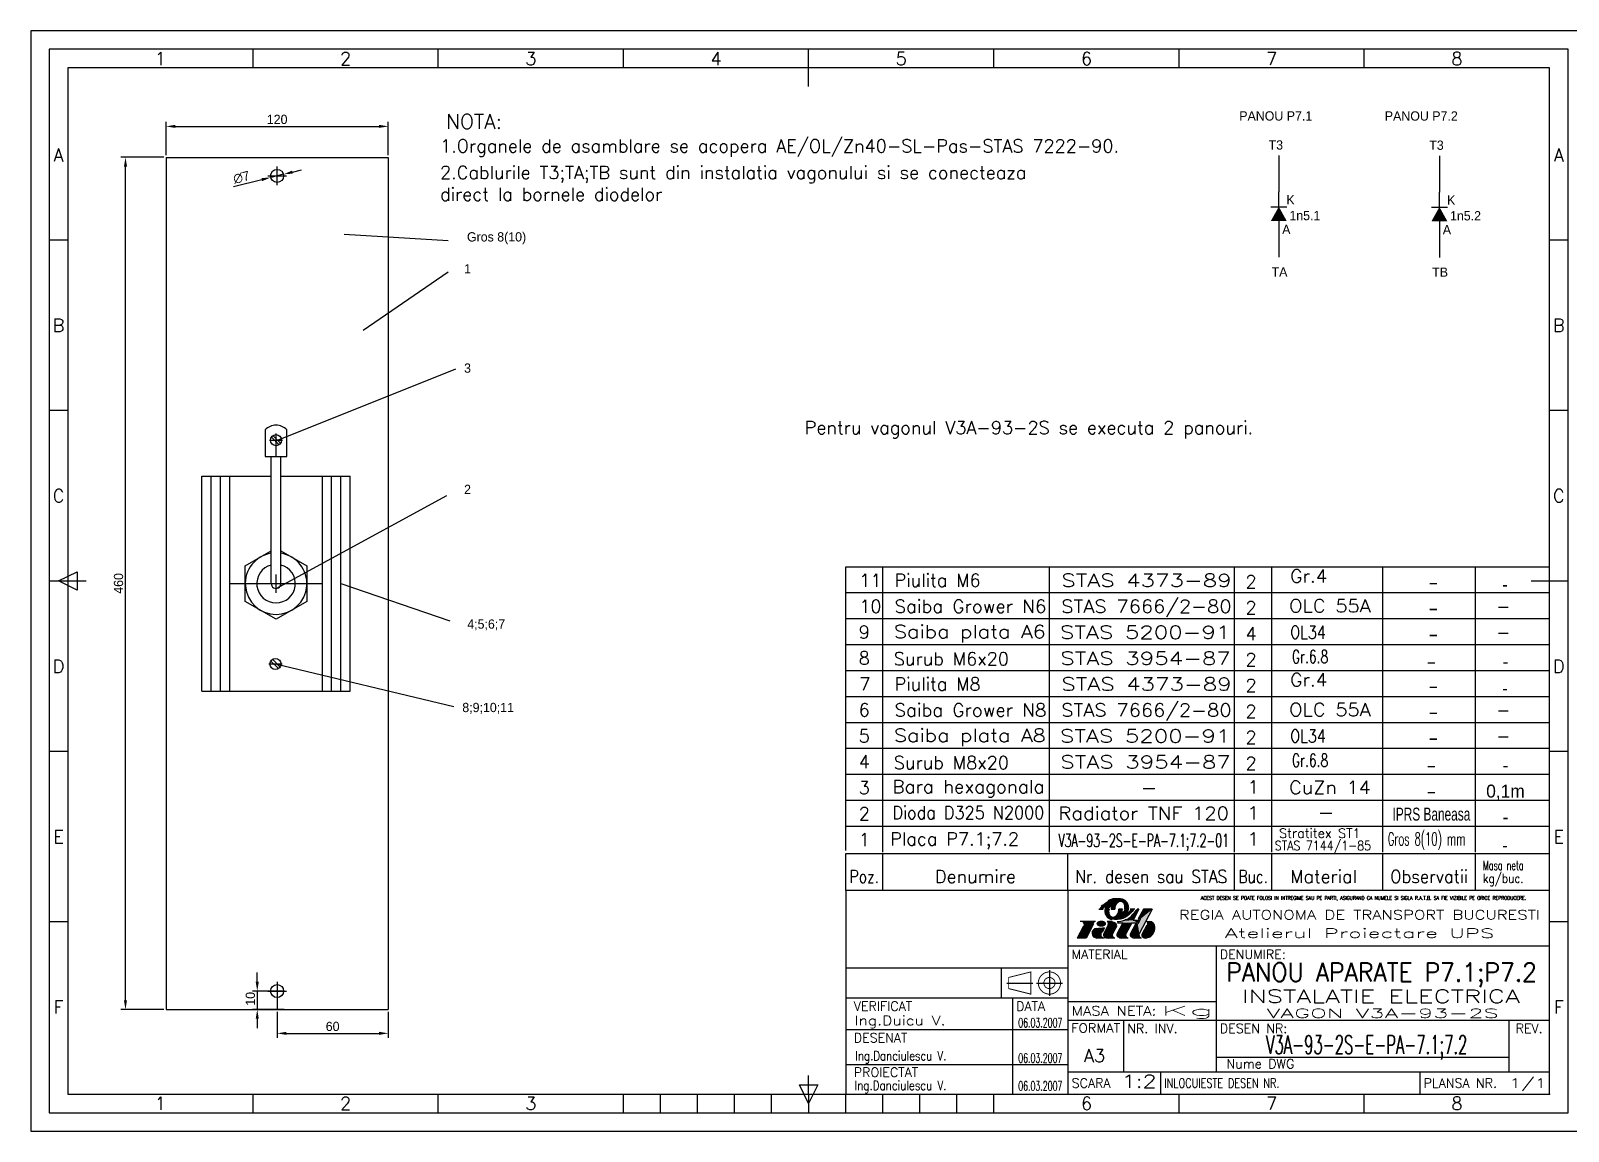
# Model space of a CAD drawing. Header units: millimetres. Extents: x 8 to 848, y 9 to 306.
# Drawn here: x 8.2 to 423.3, y 8.9 to 305.9 of the extents above; entities that cross this region are included whole.
import ezdxf
from ezdxf.enums import TextEntityAlignment as Align

# ---------------------------------------------------------------- set-up
doc = ezdxf.new("R2010")
doc.units = ezdxf.units.MM
doc.layers.add('LIN_GR', color=3, linetype='Continuous')
doc.layers.add('LIN_SUB', color=7, linetype='Continuous')
doc.styles.add('ISO', font='SIMPLEX.shx')
doc.styles.add('ISOCP', font='SIMPLEX.SHX')
doc.styles.add('ROMANC', font='romanc')
doc.dimstyles.new('ISO-25', dxfattribs={"dimtxt": 2.5, "dimasz": 2.5, "dimexe": 1.25, "dimexo": 0.625, "dimtad": 1, "dimtxsty": 'Standard', "dimcen": 2.5, "dimadec": 0, "dimazin": 0, "dimtfac": 1, "dimtmove": 0, "dimatfit": 3, "dimfxl": 1, "dimarcsym": 0})

# ---------------------------------------------------------------- blocks, each defined once
blk = doc.blocks.new('a3')
at = {"color": 70}
for p, q in [((-360, 287), (-360, 292)), ((-310, 287), (-310, 292)), ((-260, 287), (-260, 292)), ((-210, 282), (-210, 292)), ((-160, 287), (-160, 292)), ((-110, 287), (-110, 292)), ((-60, 287), (-60, 292)), ((-410, 240.5), (-415, 240.5)), ((-5, 240.5), (-10, 240.5)), ((-410, 194.5), (-415, 194.5)), ((-5, 194.5), (-10, 194.5)), ((-412.5, 148.5), (-407.5, 151)), ((-407.5, 151), (-407.5, 146)), ((-415, 148.5), (-405, 148.5)), ((-407.5, 146), (-412.5, 148.5)), ((-15, 148.5), (-5, 148.5)), ((-410, 102.5), (-415, 102.5)), ((-5, 102.5), (-10, 102.5)), ((-410, 56.5), (-415, 56.5)), ((-5, 56.5), (-10, 56.5)), ((-212.5, 12.5), (-207.5, 12.5)), ((-210, 7.5), (-212.5, 12.5)), ((-210, 10), (-210, 15)), ((-207.5, 12.5), (-210, 7.5)), ((-360, 5), (-360, 10)), ((-310, 5), (-310, 10)), ((-260, 5), (-260, 10)), ((-250, 5), (-250, 10)), ((-240, 5), (-240, 10)), ((-230, 5), (-230, 10)), ((-220, 5), (-220, 10)), ((-210, 10), (-210, 5)), ((-200, 5), (-200, 10)), ((-190, 5), (-190, 10)), ((-180, 5), (-180, 10)), ((-170, 5), (-170, 10)), ((-160, 5), (-160, 10)), ((-110, 5), (-110, 10)), ((-60, 5), (-60, 10)), ((-260, 5), (-160, 5))]:
    blk.add_line(p, q, dxfattribs=at)
at = {"color": 240}
for points in [[(0, 297), (-420, 297), (-420, 0), (0, 0)], [(-5, 292), (-415, 292), (-415, 5), (-5, 5)]]:
    blk.add_lwpolyline(points, close=True, dxfattribs=at)
at = {"color": 70}
blk.add_lwpolyline([(-10, 287), (-410, 287), (-410, 10), (-10, 10)], close=True, dxfattribs=at)
at = {"color": 50}
for s, style, p in [('1', 'ISOCP', (-385, 289.5)), ('2', 'ISO', (-335, 289.5)), ('3', 'ISO', (-285, 289.5)), ('4', 'ISO', (-235, 289.5)), ('5', 'ISO', (-185, 289.5)), ('6', 'ISO', (-135, 289.5)), ('7', 'ISO', (-85, 289.5)), ('8', 'ISO', (-35, 289.5)), ('A', 'ISO', (-412.5, 263.5)), ('A', 'ISO', (-7.5, 263.5)), ('B', 'ISO', (-412.5, 217.5)), ('B', 'ISO', (-7.5, 217.5)), ('C', 'ISO', (-412.5, 171.5)), ('C', 'ISO', (-7.5, 171.5)), ('D', 'ISO', (-412.5, 125.5)), ('D', 'ISO', (-7.5, 125.5)), ('E', 'ISO', (-412.5, 79.5)), ('E', 'ISO', (-7.5, 79.5)), ('F', 'ISO', (-412.5, 33.5)), ('F', 'ISO', (-7.5, 33.5)), ('1', 'ISOCP', (-385, 7.5)), ('2', 'ISO', (-335, 7.5)), ('3', 'ISO', (-285, 7.5)), ('6', 'ISO', (-135, 7.5)), ('7', 'ISO', (-85, 7.5)), ('8', 'ISO', (-35, 7.5))]:
    blk.add_text(s, height=3.5, dxfattribs=dict(at, style=style)).set_placement(p, align=Align.MIDDLE)
blk = doc.blocks.new('ind3_12')
at = {"color": 70}
for p, q in [((0, 55), (-190, 55)), ((-190, 55), (-190, 0)), ((-130, 55), (-130, 0)), ((-130, 40), (0, 40)), ((-190, 26), (-130, 26))]:
    blk.add_line(p, q, dxfattribs=at)
at = {"color": 40}
for p, q in [((-121.71, 49.9), (-120.46, 49.9)), ((-118.34, 49.9), (-117.36, 49.9)), ((-115.31, 49.9), (-116.29, 49.9)), ((-111.94, 49.9), (-113.19, 49.9)), ((-110.84, 49.9), (-112.41, 46.97)), ((-110.84, 49.9), (-111.36, 49.9)), ((-109.64, 49.9), (-111.01, 47.32)), ((-107.23, 49.9), (-110.77, 43.26)), ((-107.23, 49.9), (-109.64, 49.9)), ((-122.56, 46.63), (-126.68, 46.63)), ((-123.11, 45.94), (-125.13, 42.15)), ((-119.12, 45.67), (-120.36, 43.36)), ((-118.05, 46.63), (-119.46, 46.63)), ((-115.18, 46.28), (-116.74, 43.36)), ((-116.7, 46.63), (-116.29, 46.65)), ((-116.6, 46.28), (-115.18, 46.28)), ((-116.29, 46.65), (-115.69, 46.73)), ((-115.69, 46.73), (-115.27, 46.82)), ((-115.27, 46.82), (-114.78, 46.97)), ((-114.78, 46.97), (-114.27, 47.24)), ((-112.77, 46.28), (-114.38, 43.26)), ((-111.75, 45.93), (-113.13, 43.36)), ((-112.95, 48.16), (-112.68, 48.4)), ((-112.77, 46.28), (-111.36, 46.28)), ((-112.68, 48.4), (-112.61, 48.47)), ((-112.41, 46.97), (-110.99, 46.97)), ((-111.75, 45.93), (-111.15, 45.93)), ((-110.99, 46.97), (-111.36, 46.28)), ((-110.41, 47.32), (-111.15, 45.93)), ((-111.01, 47.32), (-110.41, 47.32)), ((-108.78, 46.63), (-108.09, 46.63)), ((-125.82, 45.38), (-127.54, 42.15)), ((-125.13, 42.15), (-127.54, 42.15)), ((-120.23, 42.15), (-122.21, 42.15)), ((-120.12, 44.91), (-120.81, 43.6)), ((-117.39, 42.15), (-119.15, 42.15)), ((-116.85, 45.42), (-118, 43.26)), ((-117.39, 42.15), (-117.72, 42.33)), ((-113.77, 42.15), (-115.53, 42.15)), ((-113.77, 42.15), (-114.1, 42.33)), ((-110.16, 42.15), (-111.92, 42.15)), ((-110.16, 42.15), (-110.49, 42.33)), ((-108.74, 45.59), (-109.99, 43.26))]:
    blk.add_line(p, q, dxfattribs=at)
at = {"color": 240}
for p, q in [((-90, 40), (-90, 6)), ((-130, 34), (-190, 34)), ((-148, 34), (-148, 26)), ((-135, 33.5), (-135, 26.5)), ((-146.5, 30), (-139.5, 30)), ((-138.5, 30), (-131.5, 30)), ((-145, 26), (-145, 0)), ((-130, 25), (-90, 25)), ((-190, 17.5), (-130, 17.5)), ((-130, 20), (0, 20)), ((-115, 20), (-115, 6)), ((-11, 20), (-11, 6)), ((-90, 10), (-11, 10)), ((-190, 8), (-130, 8)), ((-130, 6), (0, 6)), ((-105, 6), (-105, 0)), ((-35, 6), (-35, 0))]:
    blk.add_line(p, q, dxfattribs=at)
at = {"color": 40}
for points in [[(-119.97, 49.9, 0.047001), (-120.05, 49.4, 0.072657), (-120.01, 49.08, 0.024176), (-119.84, 48.49, 0.05712), (-119.73, 48.26, 0.02409), (-119.6, 48.09, 0.014395), (-119.38, 47.81, 0.046768), (-119.2, 47.65, 0.031027), (-118.91, 47.44)], [(-118.91, 49.9, 0.04888), (-119.02, 49.43, 0.067418), (-119.01, 49.08, 0.012512), (-118.94, 48.67, 0.046313), (-118.91, 48.56, 0.02866), (-118.82, 48.37, 0.04799), (-118.75, 48.26, 0.027533), (-118.64, 48.15, 0.02878), (-118.53, 48.05, 0.020408), (-118.39, 47.95, 0.028785), (-118.28, 47.88, 0.02307), (-118.17, 47.84, 0.025276), (-118.07, 47.8, 0.029587), (-117.97, 47.78, 0.0261), (-117.85, 47.77, 0.034106), (-117.73, 47.77, 0.03305), (-117.6, 47.79, 0.031407), (-117.48, 47.83, 0.027201), (-117.36, 47.88, 0.027571), (-117.2, 47.97, 0.032433), (-117.07, 48.06, 0.017982), (-116.95, 48.18, 0.025528), (-116.87, 48.26, 0.009898), (-116.76, 48.39, 0.014131), (-116.7, 48.48, 0.005952), (-116.63, 48.57, 0.007874), (-116.59, 48.64, 0.013516), (-116.52, 48.76, 0.012262), (-116.45, 48.9, 0.010996), (-116.4, 49.02, 0.020912), (-116.38, 49.08, 0.006638), (-116.37, 49.11, 0.003922), (-116.35, 49.16, 0.014081), (-116.32, 49.28, 0.011261), (-116.29, 49.42, 0.018498), (-116.29, 49.45, 0.00311), (-116.27, 49.61, 0.039527), (-116.27, 49.73, 0.0256), (-116.29, 49.9)], [(-114.74, 49.9, 0.04888), (-114.64, 50.37, 0.067418), (-114.64, 50.71, 0.012512), (-114.71, 51.12, 0.046313), (-114.74, 51.23, 0.02866), (-114.83, 51.43, 0.04799), (-114.9, 51.53, 0.027533), (-115.01, 51.65, 0.02878), (-115.12, 51.74, 0.020408), (-115.27, 51.85, 0.028785), (-115.38, 51.91, 0.02307), (-115.48, 51.96, 0.025276), (-115.58, 51.99, 0.029587), (-115.69, 52.01, 0.0261), (-115.8, 52.02, 0.034106), (-115.93, 52.02, 0.03305), (-116.05, 52, 0.031407), (-116.17, 51.97, 0.027201), (-116.3, 51.91, 0.027571), (-116.45, 51.82, 0.032433), (-116.58, 51.73, 0.017982), (-116.7, 51.62, 0.025528), (-116.79, 51.53, 0.009898), (-116.89, 51.41, 0.014131), (-116.96, 51.31, 0.005952), (-117.02, 51.22, 0.007874), (-117.06, 51.15, 0.013516), (-117.13, 51.03, 0.012262), (-117.2, 50.9, 0.010996), (-117.25, 50.78, 0.020912), (-117.28, 50.71, 0.006638), (-117.28, 50.69, 0.003922), (-117.3, 50.64, 0.014081), (-117.33, 50.52, 0.011261), (-117.36, 50.37, 0.018498), (-117.36, 50.34, 0.00311), (-117.38, 50.18, 0.039527), (-117.38, 50.07, 0.0256), (-117.36, 49.9)], [(-113.68, 49.9, 0.047001), (-113.61, 50.39, 0.072657), (-113.64, 50.71, 0.024176), (-113.81, 51.3, 0.05712), (-113.92, 51.53, 0.02409), (-114.05, 51.71, 0.014395), (-114.28, 51.99, 0.046768), (-114.45, 52.15, 0.031027), (-114.74, 52.35)]]:
    blk.add_lwpolyline(points, format="xyb", dxfattribs=at)
at = {"color": 40, "flags": 128}
blk.add_lwpolyline([(-108.71, 42.18, 0.07519), (-108.1, 42.37, 0.103495), (-107.27, 43.01, 0.091904), (-106.74, 43.94, 0.085107), (-106.54, 45.08, 0.085107)], format="xyb", dxfattribs=at)
at = {"color": 240, "const_width": 0.25}
blk.add_lwpolyline([(-146, 31.5), (-140, 33), (-140, 27), (-146, 28.5)], close=True, dxfattribs=at)
blk.add_lwpolyline([(-135, 33, 1), (-135, 27, 1), (-135, 33, 1)], format="xyb", dxfattribs=at)
blk.add_lwpolyline([(-135, 31.5, 1), (-135, 28.5, 1)], format="xyb", close=True, dxfattribs=at)
at = {"color": 40}
for centre, radius, start, end in [((-96.55, 26.7), 34.29, 134.6817, 135.4865), ((-117.71, 49.53), 2.3, 144.0002, 170.76), ((-117.8, 49.83), 2.74, 113.911, 122.24), ((-115.81, 45.34), 7.65, 108.9325, 113.911), ((-115.07, 49.86), 3.27, 161.7905, 179.2848), ((-117.59, 50.52), 2.17, 96.8211, 108.9325), ((-116.41, 40.67), 12.1, 91.6964, 96.8211), ((-116.61, 47.25), 5.51, 78.6042, 91.6964), ((-116, 50.28), 2.42, 58.8019, 78.6042), ((-118.58, 49.94), 3.27, 341.7905, 359.2848), ((-115.94, 50.27), 2.3, 324.0002, 350.76), ((-122.28, 57.73), 13.43, 321.3402, 324.353), ((-119.73, 46), 0.689, 331.9275, 66.4849), ((-117.66, 49.52), 2.42, 238.8019, 258.6042), ((-145.94, 81.79), 47.13, 315, 315.973), ((-113.12, 49.86), 0.893, 316.8981, 318.6566), ((-115.09, 51.98), 4.23, 315.973, 321.3402), ((-108.09, 45.08), 1.55, 0, 90), ((-122.21, 43.44), 1.29, 94.5979, 270), ((-177.94, 750.15), 707.62, 274.50891, 274.68697), ((-120.23, 42.84), 0.689, 201.8729, 270), ((-119.75, 43.03), 0.689, 151.9275, 234.4615), ((-119.15, 43.87), 1.72, 234.4615, 270), ((-117.39, 42.94), 0.689, 151.9275, 241.9275), ((-116.14, 43.03), 0.689, 151.9275, 234.4615), ((-115.53, 43.87), 1.72, 234.4615, 270), ((-113.78, 42.94), 0.689, 151.9275, 241.9275), ((-112.52, 43.03), 0.689, 151.9275, 234.4615), ((-111.92, 43.87), 1.72, 234.4615, 270), ((-110.16, 42.94), 0.689, 151.9275, 241.9275), ((-109.38, 42.94), 0.689, 151.9275, 242.7821), ((-108.99, 43.7), 1.55, 242.7821, 280.2311)]:
    blk.add_arc(centre, radius, start, end, dxfattribs=at)
blk.add_point((0, 0))
for points in [[(-121.71, 49.9), (-120.46, 49.9), (-121.21, 50.52), (-120.18, 50.33)], [(-121.21, 50.52), (-120.18, 50.33), (-120.72, 51.03), (-119.93, 50.59)], [(-120.72, 51.03), (-119.93, 50.59), (-120.22, 51.49), (-119.57, 50.88)], [(-120.22, 51.49), (-119.57, 50.88), (-119.6, 51.93), (-118.18, 50.88)], [(-119.97, 49.9), (-118.91, 49.9), (-120.05, 49.4), (-119, 49.53)], [(-119.84, 50.38), (-118.6, 50.45), (-119.97, 49.9), (-118.91, 49.9)], [(-119.57, 50.88), (-118.18, 50.88), (-119.84, 50.38), (-118.6, 50.45)], [(-119.6, 51.93), (-118.18, 50.88), (-118.87, 52.35), (-118.18, 50.88)], [(-118.87, 52.35), (-118.18, 50.88), (-118.21, 52.6), (-118.18, 50.88)], [(-117.37, 50.27), (-118.32, 50.22), (-117.36, 49.9), (-118.34, 49.9)], [(-117.31, 50.61), (-118.27, 50.54), (-117.37, 50.27), (-118.32, 50.22)], [(-117.09, 51.1), (-118.18, 50.88), (-117.31, 50.61), (-118.27, 50.54)], [(-118.21, 52.6), (-118.18, 50.88), (-117.81, 52.68), (-118.18, 50.88)], [(-116.87, 52.76), (-118.18, 50.88), (-116.31, 52.75), (-118.18, 50.88)], [(-117.81, 52.68), (-118.18, 50.88), (-116.87, 52.76), (-118.18, 50.88)], [(-116.08, 51.99), (-116.31, 52.75), (-116.62, 51.7), (-118.18, 50.88)], [(-116.62, 51.7), (-118.18, 50.88), (-117.09, 51.1), (-118.18, 50.88)], [(-115.84, 51.99), (-116.08, 51.99), (-116.32, 51.86)], [(-116.31, 52.75), (-115.41, 52.63), (-115.84, 52.71)], [(-115.54, 51.98), (-115.41, 52.63), (-116.08, 51.99), (-116.31, 52.75)], [(-116.29, 49.9), (-115.31, 49.9), (-116.29, 49.44), (-115.35, 49.44)], [(-115.84, 51.99), (-115.54, 51.98), (-115.91, 51.97), (-115.51, 51.96)], [(-115.73, 51.96), (-115.33, 51.85), (-115.51, 51.96)], [(-115.09, 51.72), (-114.87, 52.42), (-115.54, 51.98), (-115.41, 52.63)], [(-115.41, 52.63), (-114.87, 52.42), (-115.11, 52.53)], [(-114.87, 51.48), (-114.18, 51.87), (-115.09, 51.72), (-114.87, 52.42)], [(-115.01, 49.4), (-113.85, 49.33), (-114.75, 49.87), (-113.72, 49.72)], [(-114.87, 52.42), (-114.18, 51.87), (-114.48, 52.17)], [(-114.68, 50.99), (-113.86, 51.41), (-114.87, 51.48), (-114.18, 51.87)], [(-114.75, 49.87), (-113.72, 49.72), (-114.65, 50.25), (-113.62, 50.26)], [(-114.63, 50.55), (-113.67, 50.85), (-114.68, 50.99), (-113.86, 51.41)], [(-114.65, 50.25), (-113.62, 50.26), (-114.63, 50.55), (-113.67, 50.85)], [(-113.67, 50.85), (-113.62, 50.26), (-113.61, 50.56)], [(-113.19, 49.9), (-111.94, 49.9), (-113.4, 49.55), (-112.44, 49.28)], [(-111.36, 49.9), (-110.84, 49.9), (-111.76, 49.37), (-112.41, 46.97)], [(-110.41, 47.32), (-107.23, 49.9), (-111.15, 45.93), (-110.73, 43.34)], [(-109.64, 49.9), (-107.23, 49.9), (-111.01, 47.32), (-110.41, 47.32)], [(-125.82, 45.38), (-123.11, 45.94), (-127.54, 42.15), (-125.13, 42.15)], [(-126.68, 46.63), (-122.56, 46.63), (-126.26, 46.53), (-122.84, 46.34)], [(-126.26, 46.53), (-122.84, 46.34), (-125.96, 46.29), (-123.05, 46.05)], [(-123.05, 46.05), (-125.96, 46.29), (-123.11, 45.94), (-125.77, 45.87)], [(-125.76, 45.63), (-123.11, 45.94), (-125.82, 45.38)], [(-125.77, 45.87), (-123.11, 45.94), (-125.76, 45.63), (-123.11, 45.94)], [(-122.28, 46.18), (-122.28, 45.84), (-122.31, 46.03)], [(-122.2, 46.34), (-122.22, 45.73), (-122.28, 46.18), (-122.28, 45.84)], [(-122.07, 46.5), (-122.04, 45.53), (-122.2, 46.34), (-122.22, 45.73)], [(-121.94, 46.59), (-121.9, 45.43), (-122.07, 46.5), (-122.04, 45.53)], [(-121.78, 46.68), (-121.71, 45.34), (-121.94, 46.59), (-121.9, 45.43)], [(-121.62, 46.75), (-121.56, 45.28), (-121.78, 46.68), (-121.71, 45.34)], [(-121.46, 46.79), (-121.43, 45.25), (-121.62, 46.75), (-121.56, 45.28)], [(-121.33, 46.82), (-121.31, 45.23), (-121.46, 46.79), (-121.43, 45.25)], [(-121.21, 46.83), (-121.2, 45.22), (-121.33, 46.82), (-121.31, 45.23)], [(-121.21, 46.83), (-121.1, 46.84), (-121.09, 45.21)], [(-121.09, 45.21), (-120.9, 45.21), (-121.21, 46.83), (-121.2, 45.22)], [(-121.1, 46.84), (-120.91, 46.84), (-121.09, 45.21), (-120.9, 45.21)], [(-120.9, 45.21), (-120.91, 46.84), (-120.81, 45.22), (-120.81, 46.83)], [(-120.81, 45.22), (-120.81, 46.83), (-120.68, 45.23), (-120.69, 46.82)], [(-120.68, 45.23), (-120.69, 46.82), (-120.56, 45.25), (-120.55, 46.79)], [(-120.56, 45.25), (-120.55, 46.79), (-120.42, 45.29), (-120.43, 46.76)], [(-120.42, 45.29), (-120.43, 46.76), (-120.27, 45.34), (-120.27, 46.7)], [(-119.12, 45.67), (-116.78, 45.9), (-120.36, 43.36), (-116.85, 45.42)], [(-120.27, 45.34), (-120.27, 46.7), (-120.14, 45.41), (-120.13, 46.63)], [(-120.14, 45.41), (-120.13, 46.63), (-119.97, 45.52), (-119.99, 46.54)], [(-120.05, 49.4), (-119, 49.53), (-119.94, 48.79), (-119, 49.02)], [(-120.05, 49.4), (-119.94, 48.79), (-120.04, 49.24)], [(-120.04, 49.24), (-119.94, 48.79), (-120.03, 49.13)], [(-119.97, 45.52), (-119.99, 46.54), (-119.84, 45.65), (-119.88, 46.44)], [(-119.94, 48.79), (-119, 49.02), (-119.72, 48.25), (-118.92, 48.6)], [(-119.84, 45.65), (-119.88, 46.44), (-119.74, 45.8), (-119.77, 46.3)], [(-119.74, 45.8), (-119.77, 46.3), (-119.71, 45.9), (-119.72, 46.2)], [(-119.72, 48.25), (-118.92, 48.6), (-119.33, 47.76), (-118.75, 48.27)], [(-119.72, 46.2), (-119.71, 45.9), (-119.7, 46.13), (-119.69, 46.02)], [(-119.46, 46.63), (-118.05, 46.63), (-119.08, 46.21), (-117.05, 46.31)], [(-119.33, 47.76), (-118.75, 48.27), (-118.77, 47.37), (-118.43, 47.98)], [(-119.25, 46.4), (-119.09, 46.04), (-119.08, 46.21)], [(-119.08, 46.21), (-117.05, 46.31), (-119.12, 45.67), (-116.78, 45.9)], [(-118.77, 47.37), (-118.43, 47.98), (-118.32, 47.19), (-118.12, 47.82)], [(-118.32, 47.19), (-118.12, 47.82), (-117.71, 47.07), (-117.72, 47.77)], [(-118.05, 46.63), (-117.05, 46.31), (-117.7, 46.59), (-117.41, 46.5)], [(-117.71, 47.07), (-117.72, 47.77), (-117.14, 47.03), (-117.33, 47.9)], [(-117.14, 47.03), (-117.33, 47.9), (-116.45, 47.06), (-117.04, 48.09)], [(-117.05, 46.31), (-116.78, 45.9), (-116.88, 46.12)], [(-116.45, 47.06), (-117.04, 48.09), (-115.94, 47.1), (-116.74, 48.42)], [(-116.78, 45.9), (-116.85, 45.42), (-116.77, 45.67)], [(-116.7, 48.48), (-115.12, 47.31), (-116.74, 48.42)], [(-116.7, 48.48), (-116.7, 48.48), (-116.74, 48.42)], [(-115.94, 47.1), (-116.74, 48.42), (-115.12, 47.31), (-116.74, 48.42)], [(-115.18, 46.28), (-112.77, 46.28), (-116.74, 43.36), (-114.38, 43.26)], [(-116.45, 48.9), (-115.12, 47.31), (-116.7, 48.48)], [(-116.22, 46.66), (-116.7, 46.63), (-116.6, 46.28)], [(-116.6, 46.28), (-111.36, 46.28), (-116.22, 46.66), (-112.41, 46.97)], [(-116.4, 49.03), (-115.48, 48.92), (-116.45, 48.9), (-115.12, 47.31)], [(-116.29, 49.44), (-115.35, 49.44), (-116.4, 49.03), (-115.48, 48.92)], [(-116.22, 46.66), (-115.25, 46.82), (-115, 46.76)], [(-115.48, 48.92), (-114.09, 48.92), (-115.01, 49.4), (-113.85, 49.33)], [(-115.48, 48.92), (-114.59, 48.13), (-115.12, 47.31)], [(-115.48, 48.92), (-114.09, 48.92), (-114.18, 47.78), (-115.12, 47.31)], [(-115.25, 46.82), (-114.79, 46.97), (-115, 46.76)], [(-115, 46.76), (-115, 46.76), (-114.79, 46.97), (-114.45, 46.8)], [(-114.35, 47.19), (-112.41, 46.97), (-114.79, 46.97), (-114.45, 46.8)], [(-114.09, 48.92), (-114.18, 47.78), (-114.59, 48.13)], [(-113.9, 47.46), (-112.41, 46.97), (-114.35, 47.19), (-112.41, 46.97)], [(-114.09, 48.92), (-113.61, 48.17), (-114.18, 47.78)], [(-113.69, 49.23), (-112.95, 48.75), (-114.09, 48.92), (-113.61, 48.17)], [(-113.49, 47.75), (-113.9, 47.46), (-112.41, 46.97)], [(-113.4, 49.55), (-112.44, 49.28), (-113.69, 49.23), (-112.95, 48.75)], [(-113.03, 48.1), (-112.41, 46.97), (-113.49, 47.75), (-112.41, 46.97)], [(-111.75, 45.93), (-111.15, 45.93), (-113.13, 43.36), (-110.77, 43.26)], [(-112.65, 48.42), (-112.41, 46.97), (-113.03, 48.1), (-112.41, 46.97)], [(-112.22, 48.86), (-112.41, 46.97), (-112.65, 48.42), (-112.41, 46.97)], [(-111.76, 49.37), (-112.41, 46.97), (-112.22, 48.86), (-112.41, 46.97)], [(-112.41, 46.97), (-110.99, 46.97), (-111.36, 46.28)], [(-111.15, 45.93), (-110.77, 43.26), (-110.73, 43.34)], [(-108.78, 46.63), (-108.43, 46.63), (-108.69, 46.43), (-108.49, 46.44)], [(-108.74, 45.59), (-108.09, 46.63), (-108.66, 45.8)], [(-108.74, 45.59), (-106.98, 46.16), (-108.09, 46.63)], [(-108.74, 45.59), (-106.54, 45.08), (-106.98, 46.16)], [(-108.69, 46.43), (-108.49, 46.44), (-108.64, 46.23), (-108.56, 46.21)], [(-108.43, 46.63), (-108.63, 46.02), (-108.09, 46.63), (-108.66, 45.8)], [(-108.66, 45.8), (-108.66, 45.8), (-108.43, 46.63), (-108.63, 46.02)], [(-108.64, 46.23), (-108.56, 46.21), (-108.63, 46.02)], [(-108.09, 46.63), (-106.98, 46.16), (-107.61, 46.55), (-107.23, 46.37)], [(-106.98, 46.16), (-106.54, 45.08), (-106.83, 45.98), (-106.62, 45.57)], [(-123.17, 44.3), (-120.81, 43.6), (-123.49, 43.38), (-120.95, 43.16)], [(-123.17, 44.3), (-123.49, 43.38), (-123.29, 44.14), (-123.45, 43.79)], [(-123.49, 43.38), (-120.95, 43.16), (-123.49, 43.38), (-120.87, 42.58)], [(-123.49, 43.38), (-123.1, 42.51), (-123.42, 43), (-123.25, 42.69)], [(-123.49, 43.38), (-120.87, 42.58), (-123.1, 42.51), (-120.62, 42.27)], [(-122.31, 44.73), (-120.12, 44.91), (-123.17, 44.3), (-120.81, 43.6)], [(-122.31, 44.73), (-123.17, 44.3), (-122.7, 44.64), (-123.04, 44.43)], [(-123.1, 42.51), (-122.21, 42.15), (-122.93, 42.37), (-122.61, 42.22)], [(-123.1, 42.51), (-120.62, 42.27), (-122.21, 42.15), (-120.23, 42.15)], [(-120.42, 42.88), (-120.36, 43.36), (-120.43, 43.1)], [(-120.36, 43.36), (-116.85, 45.42), (-120.42, 42.88), (-118, 43.26)], [(-120.42, 42.88), (-118, 43.26), (-120.15, 42.47), (-118.06, 42.75)], [(-120.15, 42.47), (-120.42, 42.88), (-120.32, 42.64)], [(-120.15, 42.47), (-118.06, 42.75), (-119.15, 42.15), (-117.72, 42.33)], [(-119.15, 42.15), (-120.15, 42.47), (-119.72, 42.25)], [(-119.15, 42.15), (-117.72, 42.33), (-117.39, 42.15)], [(-118.02, 43.03), (-117.9, 42.55), (-118.06, 42.75)], [(-116.74, 43.36), (-116.81, 42.88), (-116.82, 43.14)], [(-116.74, 43.36), (-114.38, 43.26), (-116.81, 42.88), (-114.44, 42.75)], [(-116.52, 42.46), (-116.81, 42.88), (-116.71, 42.66)], [(-116.81, 42.88), (-114.44, 42.75), (-116.52, 42.46), (-114.12, 42.34)], [(-115.53, 42.15), (-116.54, 42.47), (-116.1, 42.25)], [(-116.52, 42.46), (-114.12, 42.34), (-115.53, 42.15), (-113.77, 42.15)], [(-114.42, 42.94), (-114.29, 42.55), (-114.44, 42.75)], [(-114.36, 43.31), (-114.4, 43.15), (-114.38, 43.26)], [(-113.13, 43.36), (-113.19, 42.89), (-113.2, 43.13)], [(-113.13, 43.36), (-110.77, 43.26), (-113.19, 42.89)], [(-113.19, 42.89), (-110.77, 43.26), (-110.82, 42.72)], [(-112.92, 42.47), (-113.19, 42.89), (-113.1, 42.66)], [(-113.19, 42.89), (-110.82, 42.72), (-112.92, 42.47)], [(-112.92, 42.47), (-110.82, 42.72), (-111.92, 42.15)], [(-111.92, 42.15), (-112.92, 42.47), (-112.49, 42.25)], [(-110.82, 42.72), (-111.92, 42.15), (-110.49, 42.33)], [(-110.49, 42.33), (-110.16, 42.15), (-111.92, 42.15)], [(-110.8, 42.98), (-110.66, 42.53), (-110.82, 42.72)], [(-110.73, 43.34), (-110.78, 43.14), (-110.77, 43.26)], [(-109.99, 43.26), (-110.04, 42.73), (-110.07, 42.99)], [(-110.04, 42.73), (-109.99, 43.26), (-109.7, 42.32)], [(-109.7, 42.32), (-110.04, 42.73), (-109.91, 42.5)], [(-109.99, 43.26), (-108.74, 45.59), (-106.74, 43.94)], [(-109.99, 43.26), (-107.27, 43.01), (-106.74, 43.94)], [(-109.99, 43.26), (-108.1, 42.37), (-107.27, 43.01)], [(-109.99, 43.26), (-108.71, 42.18), (-108.1, 42.37)], [(-109.99, 43.26), (-109.7, 42.32), (-108.71, 42.18)], [(-108.71, 42.18), (-109.7, 42.32), (-109.23, 42.17)], [(-109.7, 42.32), (-109.7, 42.32), (-108.71, 42.18)], [(-108.74, 45.59), (-106.74, 43.94), (-106.54, 45.08)], [(-107.27, 43.01), (-108.1, 42.37), (-107.66, 42.64)], [(-106.74, 43.94), (-107.27, 43.01), (-106.96, 43.45)], [(-106.54, 45.08), (-106.74, 43.94), (-106.59, 44.51)]]:
    blk.add_solid(points, dxfattribs=at)
at = {"color": 40, "style": 'ISO', "width": 0.77078}
blk.add_text('ACEST DESEN SE POATE FOLOSI IN INTREGIME SAU PE PARTI, ASIGURAND CA NUMELE SI SIGLA R.A.T.B. SA FIE VIZIBILE PE ORICE REPRODUCERE.', height=1, dxfattribs=at).set_placement((-94.13, 52.45), (-6.3, 52.45), align=Align.FIT)
at = {"color": 240}
for s, style, width, p, p2 in [('REGIA AUTONOMA DE TRANSPORT BUCURESTI', 'ROMANC', 1.063101, (-100.04, 47.17), (-2.58, 47.17)), ('Atelierul Proiectare UPS', 'ROMANC', 1.425107, (-87.65, 42.18), (-14.86, 42.18)), ('MASA NETA:', 'ISO', 1.009422, (-129, 21.25), (-106.17, 21.25)), ('FORMAT', 'ISO', 0.917397, (-129.11, 16.61), (-115.89, 16.61)), ('INLOCUIESTE DESEN NR.', 'ISO', 0.687691, (-104, 1.75), (-72.89, 1.75))]:
    blk.add_text(s, height=2.5, dxfattribs=dict(at, style=style, width=width)).set_placement(p, p2, align=Align.FIT)
at = {"color": 240, "style": 'ISO'}
for s, p in [('MATERIAL', (-129, 36.5)), ('DENUMIRE:', (-89, 36.5)), ('VERIFICAT', (-187.81, 22.5)), ('DATA', (-144, 22.5)), ('NR. INV.', (-114, 16.5)), ('DESEN NR:', (-89, 16.5)), ('DESENAT', (-187.81, 13.97)), ('PROIECTAT', (-187.81, 4.66)), ('SCARA', (-129, 1.75)), ('PLANSA NR.', (-34, 1.75))]:
    blk.add_text(s, height=2.5, dxfattribs=at).set_placement(p)
blk.add_text('REV.', height=2.5, dxfattribs=at).set_placement((-5.5, 17.75), align=Align.MIDDLE)
at = {"color": 50, "style": 'ISO'}
for tag, height, width, p, p2 in [('MATERIAL', 3.5, 1.837708, (-127.1, 31.84), (-91.87, 31.84)), ('STAS_MATERIAL', 3.5, 2.784754, (-126.09, 25.95), (-91.75, 25.95)), ('ANSAMBLU', 3.5, 2.48631, (-83.01, 24.67), (-8.01, 24.67)), ('VERIFICAT', 2.5, 0.86708, (-187.61, 18.63), (-163.04, 18.63)), ('DESENAT', 2.5, 1.026691, (-187.39, 9.14), (-162.83, 9.14)), ('SCARA', 3.5, 1.565143, (-115.5, 1.75), (-106.11, 1.75)), ('PROIECTAT', 2.5, 1.037581, (-187.61, 1.12), (-162.78, 1.12))]:
    blk.add_attdef(tag, text='', height=height, dxfattribs=dict(at, width=width)).set_placement(p, p2, align=Align.FIT)
at = {"color": 70, "style": 'ISO'}
for tag, width, p, p2 in [('DENUMIRE_DESEN', 1.844561, (-87.29, 30.44), (-3.41, 30.44)), ('NUMAR_DESEN', 1.112195, (-76.49, 10.87), (-22.2, 10.87))]:
    blk.add_attdef(tag, text='', height=5, dxfattribs=dict(at, width=width)).set_placement(p, p2, align=Align.FIT)
at = {"color": 240, "style": 'ISO'}
for tag, width, p, p2 in [('MASA', 3.701178, (-105.03, 21.25), (-90.49, 21.25)), ('SUBANSAMBLU', 3.628523, (-76.35, 20.58), (-13.71, 20.58)), ('DATA', 0.588678, (-143.42, 18.04), (-131.51, 18.04)), ('DATA', 0.588678, (-143.42, 8.49), (-131.51, 8.49)), ('PLANSA', 1.983142, (-10.91, 1.75), (-0.76, 1.75)), ('DATA', 0.588678, (-143.42, 0.97), (-131.51, 0.97))]:
    blk.add_attdef(tag, text='', height=2.5, dxfattribs=dict(at, width=width)).set_placement(p, p2, align=Align.FIT)
at = {"color": 50, "style": 'ISO'}
blk.add_attdef('FORMAT', text='', height=3.5, dxfattribs=at).set_placement((-122.83, 8.67), align=Align.CENTER)
at = {"color": 240, "style": 'ISO'}
blk.add_attdef('NUME_DWG', (-87.2, 6.95), '', height=2.5, dxfattribs=at)
blk = doc.blocks.new('*D7')
at = {"color": 0, "lineweight": -2, "transparency": 16777216}
for p, q in [((44.74, 272.39), (44.74, 281.37)), ((47.24, 280.12), (102.24, 280.12)), ((104.74, 272.39), (104.74, 281.37))]:
    blk.add_line(p, q, dxfattribs=at)
at = {"color": 0, "transparency": 16777216}
for points in [[(47.24, 280.54), (47.24, 279.71), (44.74, 280.12)], [(102.24, 280.54), (102.24, 279.71), (104.74, 280.12)]]:
    blk.add_solid(points, dxfattribs=at)
at = {"layer": 'Defpoints', "color": 0, "transparency": 16777216}
for p in [(104.74, 280.12), (44.74, 271.77), (104.74, 271.77)]:
    blk.add_point(p, dxfattribs=at)
at = {"color": 0, "transparency": 16777216, "insert": (74.74, 282), "char_height": 2.5, "attachment_point": 5}
blk.add_mtext('120', dxfattribs=at)
blk = doc.blocks.new('*D8')
at = {"color": 0, "lineweight": -2, "transparency": 16777216}
for p, q in [((44.11, 271.77), (32.55, 271.77)), ((33.8, 44.27), (33.8, 269.27)), ((44.11, 41.77), (32.55, 41.77))]:
    blk.add_line(p, q, dxfattribs=at)
at = {"color": 0, "transparency": 16777216}
for points in [[(33.38, 269.27), (34.21, 269.27), (33.8, 271.77)], [(33.38, 44.27), (34.21, 44.27), (33.8, 41.77)]]:
    blk.add_solid(points, dxfattribs=at)
at = {"layer": 'Defpoints', "color": 0, "transparency": 16777216}
for p in [(33.8, 271.77), (44.74, 271.77), (44.74, 41.77)]:
    blk.add_point(p, dxfattribs=at)
at = {"color": 0, "transparency": 16777216, "insert": (31.92, 156.77), "char_height": 2.5, "attachment_point": 5, "rotation": 90}
blk.add_mtext('460', dxfattribs=at)
blk = doc.blocks.new('*D9')
at = {"color": 0, "lineweight": -2, "transparency": 16777216}
for p, q in [((62.92, 263.88), (70.61, 265.76)), ((76.44, 267.18), (73.04, 266.35)), ((78.86, 267.77), (81.29, 268.37))]:
    blk.add_line(p, q, dxfattribs=at)
at = {"color": 0, "transparency": 16777216}
for points in [[(70.51, 266.16), (70.71, 265.35), (73.04, 266.35)], [(78.77, 268.18), (78.96, 267.37), (76.44, 267.18)]]:
    blk.add_solid(points, dxfattribs=at)
at = {"layer": 'Defpoints', "color": 0, "transparency": 16777216}
for p in [(73.04, 266.35), (76.44, 267.18)]:
    blk.add_point(p, dxfattribs=at)
at = {"color": 0, "transparency": 16777216, "insert": (65.1, 266.34), "char_height": 2.5, "attachment_point": 5, "rotation": 13.7254}
blk.add_mtext('∅7', dxfattribs=at)

msp = doc.modelspace()

# ---------------------------------------------------------------- linework, layer by layer
at = {"color": 2}
for p, q in [((345.1368, 272.2562), (345.1368, 262.4225)), ((388.4974, 272.1898), (388.4974, 262.3561)), ((345.1368, 258.299), (345.1368, 262.4225)), ((388.4974, 258.2325), (388.4974, 262.3561)), ((345.1368, 254.6254), (345.1368, 244.7917)), ((388.4974, 254.559), (388.4974, 244.7253)), ((71.5032, 198.2846), (71.5032, 191.0584)), ((72.6516, 195.4366), (76.2245, 195.4366)), ((75.2516, 194.1764), (73.1706, 196.2388)), ((75.6864, 194.6049), (73.6168, 196.6918)), ((74.4452, 191.0584), (74.4452, 197.2219)), ((77.3729, 191.0584), (77.3729, 198.2846)), ((71.5032, 191.0584), (77.3729, 191.0584)), ((73.1409, 156.7553), (73.1604, 191.0584)), ((75.7496, 156.6654), (75.7691, 191.0584)), ((54.4452, 127.7104), (54.4452, 185.7104)), ((54.4452, 185.7104), (73.1574, 185.7104)), ((56.9452, 127.7104), (56.9452, 185.7104)), ((59.4452, 127.7104), (59.4452, 185.7104)), ((61.9452, 127.7104), (61.9452, 185.7104)), ((75.766, 185.7104), (94.4452, 185.7104)), ((86.9452, 127.7104), (86.9452, 185.7104)), ((89.4452, 127.7104), (89.4452, 185.7104)), ((91.9452, 127.7104), (91.9452, 185.7104)), ((94.4452, 127.7104), (94.4452, 185.7104)), ((94.4452, 127.7104), (94.4452, 185.7104)), ((61.9452, 156.7104), (86.9452, 156.7104)), ((72.5048, 135.0347), (76.0777, 135.0347)), ((75.1048, 133.7744), (73.0238, 135.8369)), ((75.5396, 134.203), (73.47, 136.2899)), ((54.4452, 127.7104), (94.4452, 127.7104)), ((76.6103, 41.7659), (68.1156, 41.7659))]:
    msp.add_line(p, q, dxfattribs=at)
at = {"color": 1}
for p, q in [((72.2353, 266.7659), (77.2353, 266.7659)), ((74.7353, 264.2659), (74.7353, 269.2659)), ((92.8508, 251.0601), (120.9446, 249.359)), ((97.9588, 225.1176), (120.9446, 240.8533)), ((74.2111, 195.2076), (122.9716, 214.6684)), ((74.4452, 155.4053), (120.5189, 180.4624)), ((74.4452, 154.2104), (74.4452, 159.2104)), ((71.9452, 156.7104), (76.9452, 156.7104)), ((91.9452, 156.7104), (121.3829, 146.6789)), ((74.2913, 135.0347), (122.4151, 123.5359)), ((69.3656, 49.2659), (69.3656, 51.7659)), ((76.6103, 46.7659), (68.1156, 46.7659)), ((69.3656, 46.7659), (69.3656, 41.7659)), ((72.2353, 46.7659), (77.2353, 46.7659)), ((74.7353, 49.2659), (74.7353, 41.7659)), ((69.3656, 39.2659), (69.3656, 36.7659)), ((74.7353, 41.1409), (74.7353, 34.1)), ((104.7353, 41.1409), (104.7353, 34.1)), ((77.2353, 35.35), (102.2353, 35.35))]:
    msp.add_line(p, q, dxfattribs=at)
at = {"color": 240}
for p, q in [((228.2216, 161.28), (418.3318, 161.28)), ((228.2216, 154.28), (418.3318, 154.28)), ((228.2216, 147.28), (418.3318, 147.28)), ((228.2216, 140.28), (418.3318, 140.28)), ((228.2216, 133.28), (418.3318, 133.28)), ((228.2216, 126.28), (418.3318, 126.28)), ((228.2216, 119.28), (418.3318, 119.28)), ((228.2216, 112.28), (418.3318, 112.28)), ((228.2216, 105.28), (418.3318, 105.28)), ((228.2216, 98.28), (418.3318, 98.28)), ((228.2216, 91.28), (418.3318, 91.28))]:
    msp.add_line(p, q, dxfattribs=at)
at = {"color": 2, "const_width": 0.24, "flags": 128}
for points in [[(345.1368, 258.1994), (343.1749, 254.6694), (347.0988, 254.6694)], [(388.4974, 258.1329), (386.5354, 254.603), (390.4593, 254.603)]]:
    msp.add_lwpolyline(points, close=True, dxfattribs=at)
at = {"color": 2, "flags": 128}
for points in [[(342.972, 258.4237), (347.3038, 258.4237)], [(386.3325, 258.3573), (390.6643, 258.3573)]]:
    msp.add_lwpolyline(points, dxfattribs=at)
at = {"color": 2}
msp.add_lwpolyline([(75.7546, 165.5544), (82.7591, 161.5104), (82.7591, 151.9104), (74.4452, 147.1104), (66.1314, 151.9104), (66.1314, 161.5104), (73.1459, 165.5602)], dxfattribs=at)
at = {"color": 70}
for points in [[(228.2216, 84.7083), (228.2216, 161.28)], [(238.2216, 84.28), (238.2216, 161.28)], [(283.2216, 84.28), (283.2216, 161.28)], [(333.2216, 84.28), (333.2216, 161.28)], [(343.2216, 84.28), (343.2216, 161.28)], [(373.2216, 84.28), (373.2216, 161.28)], [(398.2216, 84.28), (398.2216, 161.28)]]:
    msp.add_lwpolyline(points, dxfattribs=at)
at = {"color": 3}
for points in [[(228.2216, 83.928), (418.2216, 83.928)], [(228.2216, 73.928), (228.2216, 83.928)], [(238.2216, 73.928), (238.2216, 83.928)], [(288.2216, 73.928), (288.2216, 83.928)], [(333.2216, 73.928), (333.2216, 83.928)], [(343.2216, 73.928), (343.2216, 83.928)], [(373.2216, 73.928), (373.2216, 83.928)], [(398.2216, 73.928), (398.2216, 83.928)]]:
    msp.add_lwpolyline(points, dxfattribs=at)
at = {"color": 2}
for centre, radius in [((74.7353, 266.7659), 1.75), ((74.4381, 195.4366), 1.5), ((74.2913, 135.0347), 1.5), ((74.7353, 46.7659), 1.75)]:
    msp.add_circle(centre, radius, dxfattribs=at)
for centre, radius, start, end in [((74.4381, 195.4366), 4.0491, 43.546869, 136.453131), ((74.4452, 156.7104), 8.3138, 98.993647, 80.941189), ((74.4452, 156.7104), 5.1998, 104.494685, 75.440151), ((74.4452, 156.7104), 1.3051, 178.026788, 1.908048)]:
    msp.add_arc(centre, radius, start, end, dxfattribs=at)
for points in [[(345.1276, 258.206), (347.0527, 254.6882), (343.2263, 254.6644)], [(388.4881, 258.1396), (390.4132, 254.6218), (386.5868, 254.598)]]:
    msp.add_solid(points, dxfattribs=at)
at = {"color": 1}
for points in [[(68.9489, 49.2659), (69.7823, 49.2659), (69.3656, 46.7659)], [(68.9489, 39.2659), (69.7823, 39.2659), (69.3656, 41.7659)], [(77.2353, 35.7667), (77.2353, 34.9333), (74.7353, 35.35)], [(102.2353, 35.7667), (102.2353, 34.9333), (104.7353, 35.35)]]:
    msp.add_solid(points, dxfattribs=at)
at = {"layer": 'LIN_GR', "color": 3}
for p, q in [((44.7353, 271.7659), (104.7353, 271.7659)), ((44.7353, 271.7659), (44.7353, 41.7659)), ((104.7353, 271.7659), (104.7353, 41.7659)), ((44.7353, 41.7659), (104.7353, 41.7659))]:
    msp.add_line(p, q, dxfattribs=at)

# ---------------------------------------------------------------- block references
msp.add_blockref('a3', (428.2216, 8.928))
at = {"color": 1}
ref = msp.add_blockref('ind3_12', (418.2216, 18.928), dxfattribs=at)
ref.add_attrib('DENUMIRE_DESEN', 'PANOU APARATE P7.1;P7.2', dxfattribs={"color": 70, "height": 5, "style": 'ISO', "width": 0.804364}).set_placement((330.9303, 49.3661), (414.814, 49.3661), align=Align.FIT)
ref.add_attrib('ANSAMBLU', 'INSTALATIE ELECTRICA', dxfattribs={"color": 50, "height": 3.5, "style": 'ISO', "width": 1.27485}).set_placement((335.2117, 43.6028), (410.2154, 43.6028), align=Align.FIT)
ref.add_attrib('SUBANSAMBLU', 'VAGON V3A-93-2S', dxfattribs={"color": 240, "height": 2.5, "style": 'ISO', "width": 1.675592}).set_placement((341.8717, 39.5077), (404.5069, 39.5077), align=Align.FIT)
ref.add_attrib('NUMAR_DESEN', 'V3A-93-2S-E-PA-7.1;7.2', dxfattribs={"color": 70, "height": 5, "style": 'ISO', "width": 0.520548}).set_placement((341.7365, 29.8012), (396.0222, 29.8012), align=Align.FIT)
ref.add_attrib('NUME_DWG', 'Nume DWG', (331.0245, 25.8778), dxfattribs={"color": 240, "height": 2.5, "style": 'ISO'})
ref.add_attrib('PLANSA', '1/1', dxfattribs={"color": 240, "height": 2.5, "style": 'ISO', "width": 1.983142}).set_placement((407.3137, 20.678), (417.4655, 20.678), align=Align.FIT)
ref.add_attrib('FORMAT', 'A3', dxfattribs={"color": 50, "height": 3.5, "style": 'ISO'}).set_placement((295.3875, 27.5972), align=Align.CENTER)
ref.add_attrib('SCARA', '1:2', dxfattribs={"color": 50, "height": 3.5, "style": 'ISO', "width": 1.252114}).set_placement((302.7235, 20.678), (312.1144, 20.678), align=Align.FIT)
ref.add_attrib('MASA', 'Kg', dxfattribs={"color": 240, "height": 2.5, "style": 'ISO', "width": 3.701178}).set_placement((313.1868, 40.178), (327.7272, 40.178), align=Align.FIT)
ref.add_attrib('VERIFICAT', 'Ing.Duicu V.', dxfattribs={"color": 50, "height": 2.5, "style": 'ISO', "width": 1.133873}).set_placement((230.6155, 37.5603), (255.1828, 37.5603), align=Align.FIT)
ref.add_attrib('DATA', '06.03.2007', dxfattribs={"color": 240, "height": 2.5, "style": 'ISO', "width": 0.575145}).set_placement((274.8004, 36.9643), (286.7141, 36.9643), align=Align.FIT)
ref.add_attrib('DESENAT', 'Ing.Danciulescu V.', dxfattribs={"color": 50, "height": 2.5, "style": 'ISO', "width": 0.734395}).set_placement((230.8292, 28.063), (255.3964, 28.063), align=Align.FIT)
ref.add_attrib('DATA', '06.03.2007', dxfattribs={"color": 240, "height": 2.5, "style": 'ISO', "width": 0.575145}).set_placement((274.8004, 27.4166), (286.7141, 27.4166), align=Align.FIT)
ref.add_attrib('PROIECTAT', 'Ing.Danciulescu V.', dxfattribs={"color": 50, "height": 2.5, "style": 'ISO', "width": 0.742185}).set_placement((230.6155, 20.0441), (255.4434, 20.0441), align=Align.FIT)
ref.add_attrib('DATA', '06.03.2007', dxfattribs={"color": 240, "height": 2.5, "style": 'ISO', "width": 0.575145}).set_placement((274.8004, 19.8977), (286.7141, 19.8977), align=Align.FIT)

# ---------------------------------------------------------------- texts
at = {"color": 2}
for s, p in [('PANOU P7.1', (334.4697, 281.693)), ('PANOU P7.2', (373.7572, 281.6753)), ('T3', (342.3893, 273.8637)), ('T3', (385.7498, 273.7972)), ('K', (347.191, 259.0623)), ('K', (390.5515, 258.9959)), ('A', (346.0527, 251.0756)), ('1n5.1', (347.9987, 254.8084)), ('A', (389.4132, 251.0092)), ('1n5.2', (391.3592, 254.742)), ('TA', (343.1906, 239.5963)), ('TB', (386.5511, 239.5299))]:
    msp.add_text(s, height=2.5, dxfattribs=at).set_placement(p)
at = {"color": 1}
for s, p in [('Gros 8(10)', (125.9825, 249.0539)), ('1', (125.2012, 240.428)), ('3', (125.2012, 213.6349)), ('2', (125.2012, 180.8877)), ('4;5;6;7', (126.0652, 144.5525)), ('8;9;10;11', (124.7241, 122.042)), ('60', (87.8603, 35.975))]:
    msp.add_text(s, height=2.5, dxfattribs=at).set_placement(p)
at = {"color": 50}
for s, width, p, p2 in [('    -    ', 0.666667, (376.3375, 155.3831), (397.3375, 155.3831)), ('    -    ', 0.666667, (376.3375, 148.3831), (397.3375, 148.3831)), ('    -    ', 0.666667, (376.3375, 141.3831), (397.3375, 141.3831)), ('    -    ', 0.666667, (375.8372, 133.9722), (396.8372, 133.9722)), ('    -    ', 0.666667, (376.3375, 127.3831), (397.3375, 127.3831)), ('    -    ', 0.666667, (376.3375, 120.3831), (397.3375, 120.3831)), ('    -    ', 0.666667, (376.3375, 113.3831), (397.3375, 113.3831)), ('    -    ', 0.666667, (375.8372, 105.9722), (396.8372, 105.9722)), ('    -    ', 0.666667, (375.8372, 98.9722), (396.8372, 98.9722)), ('IPRS Baneasa', 0.529412, (375.8372, 92.7621), (396.8372, 92.7621))]:
    msp.add_text(s, height=3.5, dxfattribs=dict(at, width=width)).set_placement(p, p2, align=Align.FIT)
for s, p in [('-', (406.2089, 154.7535)), ('-', (406.3372, 133.9722)), ('-', (406.2089, 126.7535)), ('-', (406.3372, 105.9722)), ('0,1m', (406.3372, 98.9722)), ('-', (406.3372, 91.9722)), ('-', (406.2089, 84.4015))]:
    msp.add_text(s, height=3.5, dxfattribs=at).set_placement(p, align=Align.CENTER)
at = {"color": 1}
msp.add_text('10', height=2.5, rotation=90, dxfattribs=at).set_placement((68.7406, 42.8076))
at = {"layer": 'LIN_GR', "color": 3, "style": 'ISOCP'}
for s, height, p in [('NOTA:', 4, (120.3274, 279.4393)), ('11', 3.5, (231.8862, 155.84)), ('10', 3.5, (231.8862, 148.84)), ('7', 3.5, (231.8862, 127.84))]:
    msp.add_text(s, height=height, dxfattribs=at).set_placement(p)
for s, p in [('9', (233.2216, 141.88)), ('8', (233.2216, 134.88)), ('6', (233.2216, 120.88)), ('5', (233.2216, 113.88)), ('4', (233.2216, 106.88)), ('3', (233.2216, 99.88)), ('2', (233.2216, 92.88)), ('1', (233.2216, 85.88))]:
    msp.add_text(s, height=3.5, dxfattribs=at).set_placement(p, align=Align.CENTER)
at = {"layer": 'LIN_SUB', "color": 2, "style": 'ISOCP'}
for s, p in [('1.Organele de asamblare se acopera AE/OL/Zn40-SL-Pas-STAS 7222-90.', (118.713, 273.1026)), ('2.Cablurile T3;TA;TB sunt din instalatia vagonului si se conecteaza', (118.713, 265.9217)), ('direct la bornele diodelor', (118.713, 260.0465)), ('Pentru vagonul V3A-93-2S se executa 2 panouri.', (217.1589, 197.0817))]:
    msp.add_text(s, height=3.5, dxfattribs=at).set_placement(p)
at = {"layer": 'LIN_SUB', "color": 50, "style": 'ISOCP'}
for s, p in [('Piulita M6', (241.399, 155.8661)), ('2', (336.1463, 155.4744)), ('2', (336.1463, 148.4744)), ('4', (336.1463, 141.4744)), ('Surub M6x20', (241.227, 134.6705)), ('2', (336.1463, 134.4744)), ('Piulita M8', (241.399, 127.8661)), ('2', (336.1463, 127.4744)), ('2', (336.1463, 120.4744)), ('2', (336.1463, 113.4744)), ('Surub M8x20', (241.227, 106.6705)), ('2', (336.1463, 106.4744)), ('Placa P7.1;7.2', (240.2216, 86.08))]:
    msp.add_text(s, height=3.5, dxfattribs=at).set_placement(p)
for s, width, p, p2 in [('STAS 4373-89', 1.159664, (286.399, 155.8424), (332.399, 155.8424)), ('Gr.4', 1.018148, (348.227, 157.0109), (358.2388, 157.0109)), ('Saiba Grower N6', 0.931818, (241.399, 148.8424), (282.399, 148.8424)), ('STAS 7666/2-80', 0.982206, (286.399, 148.8424), (332.399, 148.8424)), ('OLC 55A', 0.977778, (347.9305, 148.9739), (369.9305, 148.9739)), ('Saiba plata A6', 1.037975, (241.227, 142.0143), (282.227, 142.0143)), ('STAS 5200-91', 1.2, (286.055, 141.8424), (332.055, 141.8424)), ('OL34', 0.778865, (348.227, 141.8488), (357.833, 141.8488)), ('STAS 3954-87', 1.154812, (286.1763, 134.825), (332.1763, 134.825)), ('Gr.6.8', 0.668788, (348.6718, 135.2839), (358.4807, 135.2839)), ('STAS 4373-89', 1.159664, (286.399, 127.8424), (332.399, 127.8424)), ('Gr.4', 1.018148, (348.227, 129.0109), (358.2388, 129.0109)), ('STAS 7666/2-80', 0.982206, (286.399, 120.8424), (332.399, 120.8424)), ('Saiba Grower N8', 0.928302, (241.399, 120.8424), (282.399, 120.8424)), ('OLC 55A', 0.977778, (347.9305, 120.9739), (369.9305, 120.9739)), ('Saiba plata A8', 1.033613, (241.227, 114.0143), (282.227, 114.0143)), ('STAS 5200-91', 1.2, (286.055, 113.8424), (332.055, 113.8424)), ('OL34', 0.778865, (348.227, 113.8488), (357.833, 113.8488)), ('STAS 3954-87', 1.154812, (286.1763, 106.825), (332.1763, 106.825)), ('Gr.6.8', 0.668788, (348.6718, 107.2839), (358.4807, 107.2839)), ('   -   ', 0.942857, (298.7223, 99.9251), (320.7223, 99.9251)), ('CuZn 14', 1.023256, (347.9305, 99.9739), (369.9305, 99.9739)), ('Radiator TNF 120', 0.992806, (285.6652, 93.0037), (331.6652, 93.0037)), ('   -   ', 0.942857, (346.5363, 93.2764), (368.5363, 93.2764)), ('V3A-93-2S-E-PA-7.1;7.2-01', 0.557576, (285.6652, 85.6517), (331.6652, 85.6517)), ('Gros 8(10) mm', 0.516393, (374.5576, 86.0822), (395.5576, 86.0822))]:
    msp.add_text(s, height=3.5, dxfattribs=dict(at, width=width)).set_placement(p, p2, align=Align.FIT)
at = {"layer": 'LIN_SUB', "color": 2, "style": 'ISOCP', "width": 0.942857}
for p in [(405.7598, 148.8632), (405.7598, 141.8632), (405.7598, 120.8632), (405.7598, 113.8632)]:
    msp.add_text('-', height=3.5, dxfattribs=at).set_placement(p, align=Align.CENTER)
at = {"layer": 'LIN_SUB', "color": 2, "style": 'ISOCP'}
for s, height, width, p, p2 in [('Bara hexagonala', 3.5, 0.946154, (240.8372, 100.1756), (281.8372, 100.1756)), ('Dioda D325 N2000', 3.5, 0.817276, (240.8372, 93.1756), (281.8372, 93.1756)), ('STAS 7144/1-85', 2.5, 0.8, (344.0438, 84.7613), (370.0438, 84.7613)), ('Stratitex ST1', 2.5, 0.928643, (345.2216, 88.1133), (367.2216, 88.1133)), ('Poz.', 3.5, 0.813559, (229.2216, 75.928), (237.2216, 75.928)), ('Nr. desen sau STAS', 3.5, 0.763975, (290.2216, 75.928), (331.2216, 75.928)), ('Buc.', 3.5, 0.8, (334.2216, 75.928), (342.2216, 75.928)), ('Material', 3.5, 0.93913, (348.2216, 75.928), (366.2216, 75.928)), ('Observatii', 3.5, 0.851351, (375.2216, 75.928), (396.2216, 75.928)), ('Masa neta', 2.5, 0.573913, (400.2216, 79.428), (411.2216, 79.428)), ('kg/buc.', 2.5, 0.796552, (400.2216, 75.928), (411.2216, 75.928))]:
    msp.add_text(s, height=height, dxfattribs=dict(at, width=width)).set_placement(p, p2, align=Align.FIT)
at = {"layer": 'LIN_SUB', "color": 50, "style": 'ISOCP'}
for p in [(338.2216, 100.08), (338.2216, 93.08), (338.2216, 86.08)]:
    msp.add_text('1', height=3.5, dxfattribs=at).set_placement(p, align=Align.CENTER)
at = {"layer": 'LIN_SUB', "color": 2, "style": 'ISOCP'}
msp.add_text('Denumire', height=3.5, dxfattribs=at).set_placement((263.2216, 75.928), align=Align.CENTER)

# ---------------------------------------------------------------- dimensions: what is measured, and where the dimension line sits
at = {"color": 1}
dim = msp.add_linear_dim(base=(104.7353, 280.1224), p1=(44.7353, 271.7659), p2=(104.7353, 271.7659), dimstyle='ISO-25', override={"dimlfac": 2}, dxfattribs=at)
dim.commit()
dim.dimension.update_dxf_attribs({"geometry": '*D7', "text_midpoint": (74.7353, 281.9974)})
dim = msp.add_linear_dim(base=(33.798, 271.7659), p1=(44.7353, 41.7659), p2=(44.7353, 271.7659), angle=90, dimstyle='ISO-25', override={"dimlfac": 2}, dxfattribs=at)
dim.commit()
dim.dimension.update_dxf_attribs({"geometry": '*D8', "text_midpoint": (31.923, 156.7659)})
dim = msp.add_diameter_dim_2p(p1=(76.4353, 267.1811), p2=(73.0353, 266.3507), dimstyle='ISO-25', override={"dimlfac": 2}, dxfattribs=at)
dim.commit()
dim.dimension.update_dxf_attribs({"geometry": '*D9', "text_midpoint": (65.1022, 266.3432)})

doc.saveas('drawing.dxf')
